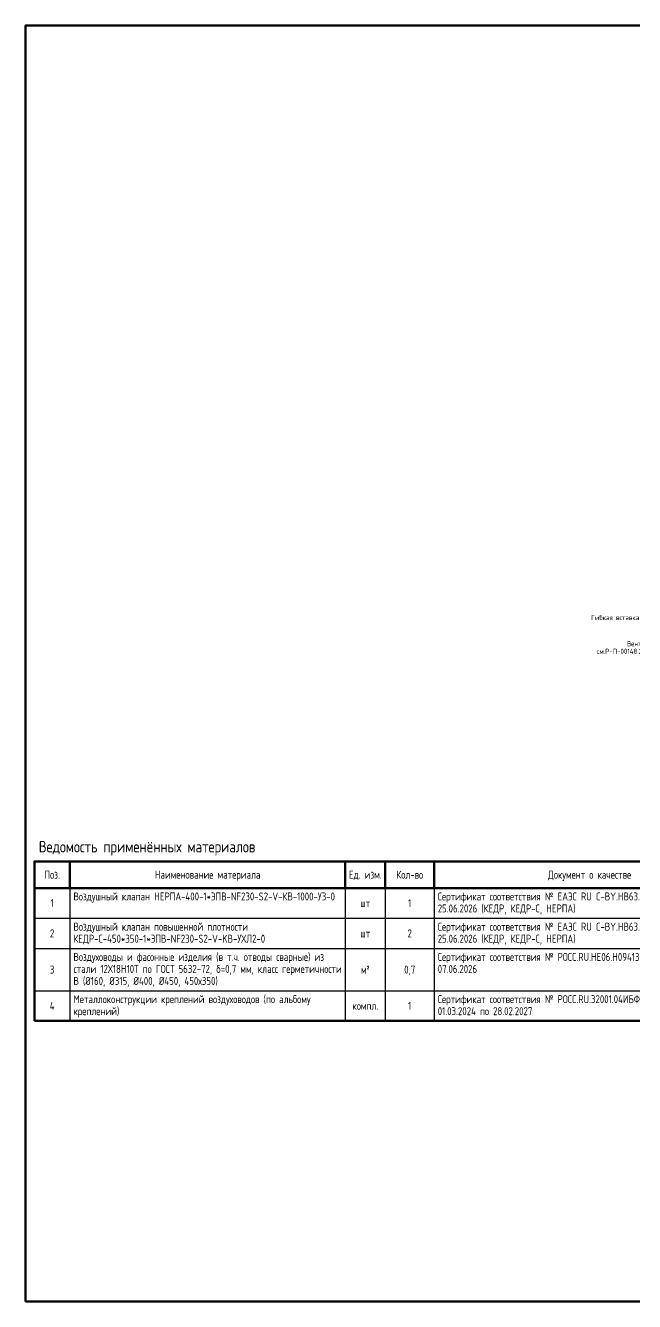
# Model space of a CAD drawing. Header units: metres. Extents: x 20 to 415, y 5 to 292.
# Drawn here: x 20 to 157.1, y 5 to 292 of the extents above; entities that cross this region are included whole.
import ezdxf
from ezdxf.enums import TextEntityAlignment as Align

# ---------------------------------------------------------------- set-up
doc = ezdxf.new("R2010")
doc.units = ezdxf.units.M
for name, color, linetype in [('ОБОЗНАЧЕНИЯ', 7, 'Continuous'), ('РАМКА', 7, 'Continuous'), ('ТЕКСТ', 7, 'Continuous')]:
    doc.layers.add(name, color=color, linetype=linetype)
doc.styles.add('GOST', font='isocpeur.ttf')

msp = doc.modelspace()

# ---------------------------------------------------------------- linework, layer by layer
at = {"layer": 'РАМКА', "lineweight": 60}
msp.add_lwpolyline([(20, 5), (415, 5), (415, 292), (20, 292), (20, 5)], dxfattribs=at)
at = {"layer": 'РАМКА', "lineweight": 50}
for points in [[(22, 98), (226, 98), (226, 104), (22, 104), (22, 98)], [(22, 104), (22, 98)], [(22, 104), (22, 68.1)], [(30, 104), (30, 98)], [(92, 104), (92, 98)], [(101, 104), (101, 98)], [(112, 104), (112, 98)], [(22, 68.1), (226, 68.1)]]:
    msp.add_lwpolyline(points, dxfattribs=at)
at = {"layer": 'РАМКА', "lineweight": 25}
for points in [[(22, 98), (22, 91.2)], [(30, 98), (30, 91.2)], [(92, 98), (92, 91.2)], [(101, 98), (101, 91.2)], [(112, 98), (112, 91.2)], [(22, 91.2), (226, 91.2)], [(22, 91.2), (22, 84.4)], [(30, 91.2), (30, 84.4)], [(92, 91.2), (92, 84.4)], [(101, 91.2), (101, 84.4)], [(112, 91.2), (112, 84.4)], [(22, 84.4), (226, 84.4)], [(22, 84.4), (22, 74.9)], [(30, 84.4), (30, 74.9)], [(92, 84.4), (92, 74.9)], [(101, 84.4), (101, 74.9)], [(112, 84.4), (112, 74.9)], [(22, 74.9), (226, 74.9)], [(22, 74.9), (22, 68.1)], [(30, 74.9), (30, 68.1)], [(92, 74.9), (92, 68.1)], [(101, 74.9), (101, 68.1)], [(112, 74.9), (112, 68.1)], [(22, 68.1), (226, 68.1)]]:
    msp.add_lwpolyline(points, dxfattribs=at)

# ---------------------------------------------------------------- texts
at = {"layer": 'ОБОЗНАЧЕНИЯ', "style": 'GOST', "width": 0.8}
for s, p in [('Гибкая вставка на стороне нагнетания', (147.36, 158.25)), ('Вентилятор МО2-1', (155.42, 152.39)), ('см.Р-П-00148.25-02.02.021-О.ОВ3-ОЛ02', (148.64, 150.66))]:
    msp.add_text(s, height=1.1615, dxfattribs=at).set_placement(p)
at = {"layer": 'ТЕКСТ', "style": 'GOST', "width": 0.8}
for s, height, p in [('Ведомость применённых материалов', 2.6, (23, 106)), ('Воздушный клапан НЕРПА-400-1*ЭПВ-NF230-S2-V-КВ-1000-У3-0', 1.8, (30.8, 95.2)), ('Сертификат соответствия № ЕАЭС RU C-BY.НВ63.В.02472/21 с 26.06.2021 по', 1.8, (112.8, 95.2)), ('25.06.2026 (КЕДР, КЕДР-С, НЕРПА)', 1.8, (112.8, 92.5)), ('Воздушный клапан повышенной плотности', 1.8, (30.8, 88.4)), ('Сертификат соответствия № ЕАЭС RU C-BY.НВ63.В.02472/21 с 26.06.2021 по', 1.8, (112.8, 88.4)), ('КЕДР-С-450*350-1*ЭПВ-NF230-S2-V-KB-УХЛ2-0', 1.8, (30.8, 85.7)), ('25.06.2026 (КЕДР, КЕДР-С, НЕРПА)', 1.8, (112.8, 85.7)), ('Воздуховоды и фасонные изделия (в т.ч. отводы сварные) из', 1.8, (30.8, 81.6)), ('Сертификат соответствия № РОСС.RU.НЕ06.Н09413 с 08.06.2023 по', 1.8, (112.8, 81.6)), ('стали 12Х18Н10Т по ГОСТ 5632-72, δ=0,7 мм, класс герметичности', 1.8, (30.8, 78.9)), ('07.06.2026', 1.8, (112.8, 78.9)), ('В (%%c160, %%c315, %%c400, %%c450, 450х350)', 1.8, (30.8, 76.2)), ('Металлоконструкции креплений воздуховодов (по альбому', 1.8, (30.8, 72.1)), ('Сертификат соответствия № РОСС.RU.32001.04ИБФ1.ОСП28.48330 с', 1.8, (112.8, 72.1)), ('креплений)', 1.8, (30.8, 69.4)), ('01.03.2024 по 28.02.2027', 1.8, (112.8, 69.4))]:
    msp.add_text(s, height=height, dxfattribs=at).set_placement(p)
for s, p in [('Поз.', (26, 100.1)), ('Наименование материала', (61, 100.1)), ('Ед. изм.', (96.5, 100.1)), ('Кол-во', (106.5, 100.1)), ('Документ о качестве', (147, 100.1)), ('1', (26, 93.7)), ('шт', (96.5, 93.7)), ('1', (106.5, 93.7)), ('2', (26, 86.9)), ('шт', (96.5, 86.9)), ('2', (106.5, 86.9)), ('3', (26, 78.75)), ('м²', (96.5, 78.75)), ('0,7', (106.5, 78.75)), ('4', (26, 70.6)), ('компл.', (96.5, 70.6)), ('1', (106.5, 70.6))]:
    msp.add_text(s, height=1.8, dxfattribs=at).set_placement(p, align=Align.CENTER)

doc.saveas('drawing.dxf')
